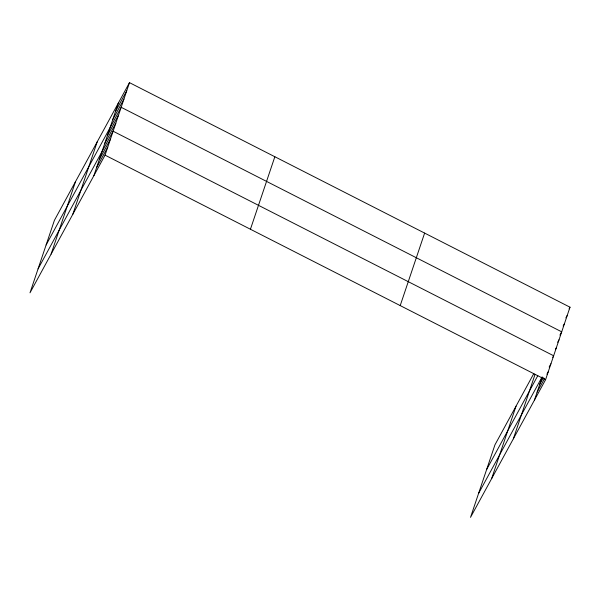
<?xml version="1.0" encoding="UTF-8"?>
<svg xmlns="http://www.w3.org/2000/svg" width="600" height="600" viewBox="0 0 600 600"><rect width="100%" height="100%" fill="white"/><g stroke="black" fill="none" stroke-linecap="round" stroke-linejoin="round"><path stroke-width="0.9" d="M51.09 254.138L75.51 181.627M72.81 214.29L97.23 141.78M93.9 175.613L118.32 103.102M129.48 82.642L54.42 220.305L30 292.808L105.06 155.145L129.48 82.642L570 307.192L545.58 379.695L470.52 517.357L494.94 444.855L533.842 373.5M250.433 229.245L274.853 156.743M400.207 305.595L424.627 233.085M491.61 478.68L516.03 406.178M513.338 438.832L534.99 374.543M534.42 400.155L542.183 377.115M115.552 111.323L126.712 90.863M112.785 119.542L123.945 99.075M46.117 244.958L121.177 107.295L561.697 331.837L559.912 335.115M107.333 135.735L118.485 115.267M104.648 143.708L115.8 123.248M38.062 268.882L113.115 131.22L553.635 355.77L552.743 357.405M99.27 159.66L110.43 139.2M96.585 167.632L107.745 147.172M569.107 308.827L570 307.192M565.89 317.865L567.232 315.405M563.123 326.077L564.465 323.625M486.638 469.507L537.803 375.668M557.67 342.27L559.013 339.817M555.435 349.433L556.327 347.79M478.582 493.433L542.04 377.04M539.798 384.21L543.368 377.655M549.165 367.02L550.95 363.743M537.105 392.183L544.695 378.27M546.93 374.175L548.265 371.722M105.06 155.145L545.58 379.695"/></g></svg>
